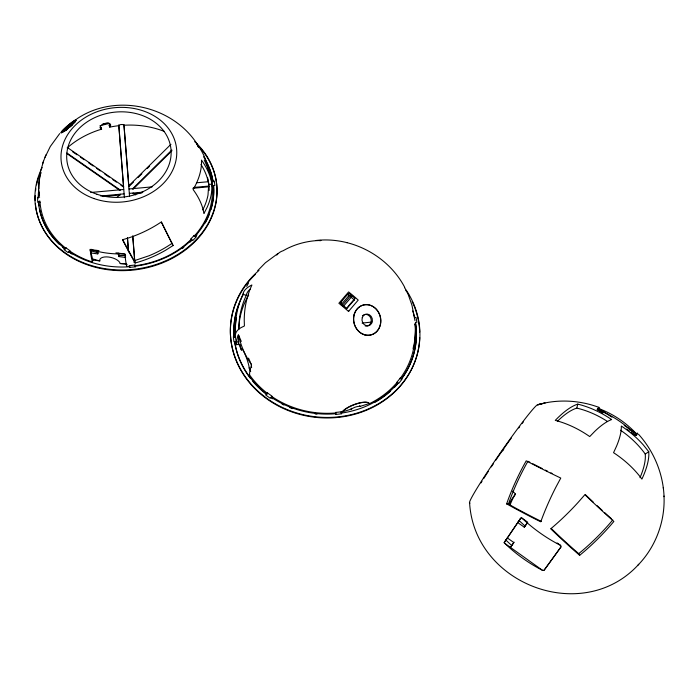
<?xml version="1.0" encoding="UTF-8"?>
<svg xmlns="http://www.w3.org/2000/svg" width="699" height="699" viewBox="0 0 699 699"><rect width="100%" height="100%" fill="white"/><g stroke="black" fill="none" stroke-linecap="round" stroke-linejoin="round"><path stroke-width="1.05" d="M252.793 381.339A91.324 81.634 5.6 0 0 266.66 394.524L267.551 392.917L268.285 393.476A90.022 80.455 5.6 0 0 271.273 395.634L272.033 396.656A89.935 80.394 5.6 0 0 335.537 412.969L335.738 414.289L335.817 413.738A91.42 81.704 5.6 0 1 271.151 397.198L271.151 397.757A91.324 81.634 5.6 0 0 272.732 398.806M663.998 496.019C665.247 521.297 655.714 546.933 638.038 565.08C582.188 625.168 474.376 584.25 469.606 502.965M413.327 346.87L413.266 349.028A14.329 1.739 -84.9 0 0 415.092 335.38A14.329 1.739 -84.9 0 0 414.9 324.362M272.042 396.193L270.242 398.264L265.751 395.022L267.551 392.917M631.118 432.043C632.114 434.595 639.209 437.172 635.767 433.1L624.251 425.42M335.607 412.445L336.56 412.323A90.022 80.455 5.6 0 0 340.334 411.894L341.269 411.763L341.593 413.791L335.922 414.437L335.607 412.41L335.546 412.934M341.269 411.798L341.199 412.288L342.23 412.165A14.801 4.561 -20.9 0 1 356.7 403.873A14.801 4.561 -20.9 0 1 369.308 403.76A89.935 80.394 5.6 0 0 396.787 382.764L397.478 381.514A90.022 80.455 5.6 0 0 399.653 378.814L400.169 378.124L401.934 379.347L398.683 383.41L396.918 382.178M400.16 378.168L400.055 378.64A89.935 80.394 5.6 0 0 413.493 349.037A14.329 1.748 -84.9 0 0 415.398 334.096A14.329 1.748 -84.9 0 0 414.857 323.777M67.62 128.223C66.248 129.586 68.205 127.987 67.602 128.948M69.944 250.661L68.048 252.531L64.002 249.622L65.898 247.752L66.554 248.25A86.58 71.822 -7 0 0 69.253 250.198L70.118 251.273A86.51 71.779 -7 0 0 92.408 261.994A84.413 17.947 -83.9 0 1 90.18 249.927L90.11 249.342L91.045 249.639A85.418 70.52 -6.9 0 0 123.889 253.868L124.903 253.833L125.619 257.468L118.83 256.585L118.804 253.274M557.505 421.209A88.397 29.341 -63.6 0 1 576.815 408.102L577.758 404.118A93.998 71.639 47.9 0 1 593.416 409.439L597.173 411.169A93.998 71.639 47.9 0 1 611.625 419.575A94.461 28.834 -63.7 0 0 594.674 431.466L589.72 436.569A96.593 72.128 48.8 0 0 555.268 420.379L557.75 417.871A92.88 30.835 -63.6 0 1 575.268 405.062L577.758 404.118M91.246 249.272L91.001 253.003L97.79 253.877L98 252.575M92.408 261.994L92.888 260.011L90.18 249.927M394.28 387.552A91.324 81.634 5.6 0 0 397.932 383.559L398.072 382.982A91.42 81.704 5.6 0 1 341.479 413.092L341.4 413.642L341.191 412.323M414.446 318.141L414.603 317.521A91.42 81.704 5.6 0 0 412.777 310.95M415.547 322.379L415.398 322.999A91.324 81.634 5.6 0 1 401.182 379.505L401.322 378.928A91.42 81.704 5.6 0 0 415.547 322.379L416.936 322.23L415.992 317.372L414.603 317.521M40.795 170.504L43.513 161.233M71.569 124.23L74.382 121.67L73.814 122.631L75.02 121.897L72.504 124.256L71.875 124.605L73.779 122.675L71.621 124.273M506.626 503.839L508.601 498.422A92.88 30.835 -63.6 0 1 523.901 465.018L526.216 460.833A95.614 6.99 24.9 0 0 560.773 478.064L556.054 486.862A94.461 28.834 -63.7 0 0 540.764 521.804A95.431 10.424 25.4 0 1 525.071 513.835L521.271 511.834A95.431 10.424 25.4 0 1 506.626 503.839L508.435 504.075A90.73 9.908 25.4 0 0 541.314 521.41M45.024 157.301L50.302 146.484L59.703 133.588M42.525 163.819L45.959 154.837M242.876 294.384L239.783 302.047A86.964 80.315 53.7 0 0 235.493 334.314A88.057 24.037 9.2 0 1 240.998 327.656L244.414 325.97L244.239 320.544A89.42 82.176 53.7 0 1 250.268 288.783L251.911 284.991A87.148 26.693 9.2 0 0 242.876 294.384L246.354 295.258A83.583 25.592 9.2 0 1 250.548 288.836M246.703 286.363L248.486 283.086M602.791 413.1L597.252 409.343A92.46 1.232 -55.2 0 1 598.554 408.303L611.861 417.137M64.448 130.8L67.585 128.162M352.986 296.455L353.021 296.402A89.638 34.697 40.6 0 0 350.33 294.157L350.741 295.371L352.899 296.594A89.673 34.688 40.6 0 1 355.031 298.569A74.601 37.021 -64.3 0 0 346.652 308.381A90.066 33.971 40.5 0 0 344.45 306.485L342.248 305.472L350.636 295.686L352.873 296.629M527.273 522.939L524.311 527.221L517.767 522.59L521.262 517.443L521.961 518.116A97.248 55.885 34.8 0 0 560.694 545.465L560.991 546.854A93.264 2.35 -55.2 0 1 544.067 570.253L542.634 570.41L504.818 543.368L504.145 542.704L504.529 542.127A92.46 1.232 -55.2 0 1 520.685 518.282L504.529 542.127M504.145 542.704L507.509 537.863M64.771 131.089L66.947 129.009L64.535 130.844M507.36 537.95L513.809 542.546L510.471 547.413L514.097 542.162M524.311 527.221L527.745 522.205L521.961 518.116M597.313 409.946L598.327 408.487L604.775 412.401M69.585 127.297L69.061 127.533L71.892 124.474L68.773 127.209L72.233 124.833L71.726 125.497M544.067 570.253L561 546.898M64.902 129.341L69.35 125.296A6.239 0.664 -40.5 0 1 73.098 122.622M343.323 306.424L351.195 297.302L350.636 295.686M71.814 124.772L71.857 124.71A6.239 0.664 -40.5 0 0 73.421 122.989L73.447 122.963M512.708 491.126A93.587 35.964 34.6 0 0 515.469 494.062L513.748 496.36A66.798 58.524 -0.2 0 0 508.924 504.477M346.494 308.993L354.244 299.915M271.151 397.757L272.033 396.726M341.383 305.105A1.494 1.118 -19.4 0 1 341.645 304.109L348.714 295.878A1.485 1.11 -18.9 0 1 350.741 295.371M638.038 565.08L638.737 564.285M190.731 238.979L192.845 240.447L196.288 236.839L194.182 235.38L193.632 235.991A86.58 71.822 -7 0 1 191.325 238.394L190.818 239.678L191.858 240.395A87.838 72.888 -7 0 1 189.979 242.177M257.73 270.618L265.437 262.737L277.879 253.562M67.497 129.062L66.894 129.647M171.928 150.757L132.862 189.368L132.723 188.643L171.832 150.005M170.949 144.317L128.738 185.882L128.878 186.616L133.483 182.081M138.079 177.546L141.914 173.771M147.279 168.485L149.577 166.222M117.161 197.275L120.272 194.217L120.42 194.942L103.059 196.541M71.604 125.61L70.145 126.886M66.755 129.769L66.125 130.302M579.654 555.338L584.137 551.572A93.605 32.337 -46.8 0 0 610.681 525.185L613.862 521.48A95.763 6.824 44.2 0 1 584.888 494.709L578.256 502.258A93.876 29.498 -46.8 0 1 550.725 528.82A95.274 10.214 44.7 0 0 573.154 549.632L579.654 555.338L578.72 553.634A90.582 9.707 44.7 0 1 551.135 528.392M597.252 409.343L598.554 408.303M173.055 245.55L165.803 250.12A83.399 54.094 -25.6 0 1 135.152 262.981A84.797 4.561 64.2 0 1 130.171 254.13L128.773 251.561A84.797 4.561 64.2 0 1 122.491 239.757L127.629 238.237A85.261 54.059 -25.4 0 0 157.721 224.3L161.303 221.976A84.588 1.721 64.6 0 0 173.055 245.55L172.059 243.331A81.128 1.651 64.6 0 1 161.434 222.037M76.707 118.996C115.003 92.827 171.963 105.331 197.066 143.907M639.996 477.688A89.088 30.765 -46.8 0 0 645.238 454.035L648.768 451.711L643.386 445.01A93.78 71.228 20 0 0 621.315 426.049A93.876 29.498 -46.8 0 1 616.535 446.198L613.556 452.681A96.707 72.111 20.6 0 1 641.918 479.095L643.386 475.809A93.605 32.337 -46.8 0 0 648.855 454.429L648.768 451.711M319.95 240.788L320.972 240.447L315.913 240.674A89.42 82.176 53.7 0 0 286.485 248.905L282.981 250.81A88.188 31.411 73 0 0 276.769 255.074M251.623 367.622L251.124 364.074A88.852 79.101 5.6 0 1 238.717 335.494L238.324 334.961L238.796 344.013L236.577 344.808A89.935 80.394 5.6 0 1 236.105 342.099L236.087 341.531L233.938 341.715L233.352 336.735L235.493 336.507L235.563 337.346A90.022 80.455 5.6 0 0 235.956 340.658L236.087 341.488M351.422 409.09L342.152 411.964A14.801 4.561 -20.9 0 1 356.621 403.664A14.801 4.561 -20.9 0 1 369.229 403.559L360.02 406.416A5.688 1.756 -20.9 0 0 351.422 409.09L351.047 408.207M122.806 239.836A81.32 4.377 64.2 0 0 134.234 260.718L149.053 255.755A80.053 51.918 -25.6 0 0 172.059 243.331M100.053 127.803L101.137 127.533L101.608 129.175A83.172 69.018 -7 0 0 67.139 147.961M128.878 186.616L124.02 125.243C123.644 123.985 118.778 124.413 118.874 125.68A83.172 69.018 -7 0 0 109.76 127.131L109.175 125.523L110.791 125.112M537.4 404.747L545.063 403.017L537.907 404.686C557.863 398.954 579.585 400.143 598.991 407.403M134.855 262.483L133.832 262.204M135.012 265.07L134.094 265.131A86.58 71.822 -7 0 1 130.442 265.498L129.533 265.568L129.673 267.376L135.152 266.835L135.003 265.026L135.239 266.878L135.099 266.205A87.925 72.941 -7 0 0 191.779 239.705L191.858 240.395M266.66 394.524L266.66 393.956A91.42 81.704 5.6 0 1 234.681 341.636L234.715 342.248L238.717 341.82M362.099 323.087L371.877 322.047M243.619 293.868A91.42 81.704 5.6 0 0 234.086 336.656L234.13 337.276L235.519 337.128A89.935 80.394 5.6 0 1 236.507 317.748M39.633 197.17L37.563 197.363L37.729 201.819L39.808 201.627L40.026 202.352A86.51 71.779 -7 0 0 66.099 248.451L65.898 247.752M90.678 192.496L123.688 189.473M128.983 188.983L152.199 186.86M196.541 182.788L208.433 181.705L208.652 183.26M211.701 181.452L214.357 181.163L214.873 185.515L212.208 185.759L212.147 185.025A86.58 71.822 -7 0 0 211.806 182.124L211.701 181.399L211.762 182.09M100.726 196.017L124.029 193.876M129.332 193.387L142.832 192.146M193.763 187.454L208.94 186.056L209.01 186.782A83.172 69.018 -7 0 1 209.167 190.451M37.964 202.544L40.026 202.352M141.88 192.968L133.221 193.763L133.081 193.038L135.746 194.881M192.767 188.284L209.01 186.782M194.27 236.087A86.51 71.779 -7 0 0 212.269 186.484L213.579 186.362L213.527 185.637A87.925 72.941 -7 0 1 195.231 236.105L195.301 236.795A87.838 72.888 -7 0 0 196.969 234.89M200.954 164.414A80.656 52.355 19.8 0 1 208.721 184.431L211.954 184.204A84.098 54.592 19.8 0 0 209.053 173.754L207.909 171.08A84.098 54.592 19.8 0 0 201.504 160.115L201.495 163.645A85.261 54.059 -25.4 0 1 194.811 186.537L193.116 189.569A85.828 54.015 19.3 0 1 203.977 213.501L207.131 207.332A83.399 54.094 -25.6 0 0 211.954 184.204M316.219 240.456C351.702 236.507 388.216 255.773 404.773 287.446M125.645 255.476L119.075 255.572M91.045 249.639L99.005 250.661M115.929 252.846L123.889 253.868M92.888 260.011L99.826 260.91A10.494 4.832 13.6 0 1 108.756 257.049A10.494 4.832 13.6 0 1 120.202 263.54L127.139 264.432M346.503 242.536L347.15 242.675M98.035 252.855L91.499 250.993M364.546 334.751L363.436 334.367M342.667 306.022L344.205 306.712A90.049 33.936 40.5 0 0 341.479 304.458M635.566 435.014L635.583 435.023A97.668 94.173 34.4 0 0 597.977 409.885M597.496 409.151L602.022 412.183M626.68 429.072L629.345 430.855M67.838 147.83L123.443 186.362L123.592 187.096L120.91 185.235M72.513 151.692L76.995 154.794M80.577 157.275L84.16 159.765M88.642 162.867L93.124 165.978M96.707 168.459L100.298 170.94M104.771 174.051L109.254 177.153M112.836 179.643L116.427 182.124M66.921 152.994L119.94 189.813L120.088 190.539L67.174 153.78M396.787 382.764L397.932 383.559M557.129 542.948L560.694 545.465M525.098 526.111L519.174 520.65M511.755 545.596L505.98 540.161M638.432 434.149C653.88 451.204 663.194 473.651 664.05 496.666M211.762 182.133A86.51 71.779 -7 0 0 211.351 179.783A85.033 46.283 -20.8 0 0 208.398 169.595L208.031 168.415A85.418 70.52 -6.9 0 0 196.978 143.968L196.664 143.653M196.978 143.968L198.533 147.419M204.265 160.088L208.031 168.415M238.717 335.494L241.286 341.409M248.556 358.159L251.124 364.074M238.796 344.013L241.408 350.05A10.66 1.485 70.1 0 1 245.096 354.445A10.66 1.485 70.1 0 1 249.159 367.971L250.688 371.492M134.234 260.718L135.152 262.981M408.19 294.428L411.973 305.288L414.961 320.614M359.697 405.516L360.02 406.416M341.645 304.109L340.99 302.239A78.707 39.397 -64.3 0 1 348.067 293.999L348.714 295.878M38.506 198.027L38.27 197.293A87.925 72.941 -7 0 1 38.663 190.294M65.173 249.36L64.963 248.678A87.925 72.941 -7 0 1 38.445 201.749L38.681 202.474A87.838 72.888 -7 0 0 39.048 205.96M96.89 250.391L97.79 253.877M118.044 253.117L118.83 256.585M129.656 266.162L129.533 265.568M129.769 267.42L129.621 266.747A87.925 72.941 -7 0 1 69.009 251.588L69.218 252.278A87.838 72.888 -7 0 0 72.119 254.139M124.413 197.721L118.725 124.92M194.182 235.38L194.252 235.956M208.678 183.461L208.94 186.056M208.433 181.705L208.494 182.299M212.208 185.759L212.269 186.484M208.398 169.595L208.599 172.076M132.784 235.912L134.916 262.78M123.872 124.474L129.577 196.506M132.731 236.288L134.776 262.09M213.073 182.011L213.012 181.286A87.925 72.941 -7 0 0 203.575 156.759M118.874 125.68L123.592 187.096M127.471 237.511L128.459 250.408M127.401 237.887L128.476 251.867M663.281 487.57L663.334 488.243M39.808 201.627L39.756 200.884M208.721 184.431L207.996 195.082A80.053 51.918 -25.6 0 1 202.771 209.91M235.519 337.128L235.493 336.551M238.805 329.587L239.364 319.548A83.478 77.1 53.7 0 1 246.354 295.258M470.043 502.992A59.852 3.381 -55.2 0 1 501.078 451.807A59.852 3.381 -55.2 0 1 538.012 405.079M480.982 482.913A53.482 3.023 -55.2 0 1 482.013 481.253M483.664 478.632A53.482 3.023 -55.2 0 1 488.251 471.502M491.283 466.906A53.482 3.023 -55.2 0 1 493.398 463.743M495.574 460.527A53.482 3.023 -55.2 0 1 511.371 437.95M518.737 427.945A53.482 3.023 -55.2 0 1 519.715 426.643M522.214 423.376A53.482 3.023 -55.2 0 1 523.394 421.855M502.598 450.907A53.185 2.988 -55.2 0 1 503.726 449.282M508.435 504.075A88.397 29.341 -63.6 0 1 527.946 461.235M552.061 473.415A90.914 6.641 24.9 0 1 550.934 472.856M547.588 471.213A90.914 6.641 24.9 0 1 545.386 470.121M542.136 468.505A90.914 6.641 24.9 0 1 532.813 463.769M529.868 462.24A90.914 6.641 24.9 0 1 528.907 461.733M576.815 408.102A89.385 68.109 48 0 1 607.571 421.541M620.502 430.2A89.184 67.724 20 0 1 645.238 454.035M612.787 519.916A89.088 30.765 -46.8 0 1 578.72 553.634M611.293 518.588A91.053 6.492 44.2 0 1 604.635 512.594M602.136 510.305A91.053 6.492 44.2 0 1 597.042 505.604M593.154 501.978A91.053 6.492 44.2 0 1 585.255 494.516M542.634 570.41A95.44 56.689 35.3 0 1 504.818 543.368M636.597 433.721A93.264 2.35 -55.2 0 1 636.431 435.521M599.323 408.766A94.68 91.333 33.7 0 1 635.767 433.1M509.877 505.543A66.702 58.235 -0.1 0 1 515.469 494.062M390.252 391.396A91.324 81.634 5.6 0 1 375.014 402.301M316.962 414.149A91.324 81.634 5.6 0 1 315.197 413.957M292.462 408.592A91.324 81.634 5.6 0 1 289.543 407.473M283.899 405.018A91.324 81.634 5.6 0 1 282.081 404.144M250.329 378.281A91.324 81.634 5.6 0 1 234.715 342.248M234.13 337.276A91.324 81.634 5.6 0 1 238.927 304.406M267.542 393.493A89.935 80.394 5.6 0 1 249.587 374.944M249.578 374.813A88.878 34.181 -25.2 0 1 251.561 365.455M236.568 344.668A87.829 36.025 -25.2 0 1 238.324 334.961M348.015 293.938A1.739 1.538 34.5 0 1 350.278 294.2M341.531 304.397A1.748 1.634 32.6 0 1 340.911 302.204M362.414 315.782A5.924 5.181 76.4 0 1 371.047 318.814A5.924 5.181 76.4 0 1 365.201 325.961M250.294 369.815A86.475 77.301 5.6 0 1 249.159 367.971M241.408 350.05A86.475 77.301 5.6 0 1 240.08 344.52M238.787 328.451A86.475 77.301 5.6 0 1 248.678 295.109M351.195 297.302A86.187 33.334 40.6 0 1 354.428 300.081M404.59 287.787A94.881 84.806 5.6 0 1 381.899 401.628A94.881 84.806 5.6 0 1 253.064 386.259A94.881 84.806 5.6 0 1 258.997 270.417M419.723 337.565A94.784 84.736 5.6 0 1 289.386 411.003A94.784 84.736 5.6 0 1 255.31 274.427M405.691 290.216A94.784 84.736 5.6 0 1 409.125 295.721M412.157 301.531A94.784 84.736 5.6 0 1 419.715 332.121M102.587 124.273A87.925 72.941 -7 0 1 108.45 122.875M213.579 186.362A87.838 72.888 -7 0 1 211.028 209.464M209.324 214.375A87.838 72.888 -7 0 1 205.253 222.972M183.846 247.35A87.838 72.888 -7 0 1 182.369 248.46M63.845 248.32A87.838 72.888 -7 0 1 62.543 247.245M59.363 244.414A87.838 72.888 -7 0 1 39.607 209.42M38.515 197.144A87.838 72.888 -7 0 1 38.803 191.902M99.87 125.864A87.838 72.888 -7 0 1 109.594 123.443M206.633 162.614A87.838 72.888 -7 0 1 212.933 181.163M194.672 141.626A91.263 75.71 -7 0 1 195.344 240.517A91.263 75.71 -7 0 1 78.122 260.412A91.263 75.71 -7 0 1 42.167 167.507M199.966 147.69A91.167 75.658 -7 0 1 156.995 264.895A91.167 75.658 -7 0 1 35.369 203.514M35.186 200.561A91.167 75.658 -7 0 1 35.195 195.624M35.588 190.705A91.167 75.658 -7 0 1 35.85 188.747M36.549 184.859A91.167 75.658 -7 0 1 38.637 177.275M39.633 174.514A91.167 75.658 -7 0 1 40.743 171.797M124.955 254.41A84.43 15.544 -83.7 0 0 126.685 266.415A86.51 71.779 -7 0 0 129.673 266.249M190.818 239.678A86.51 71.779 -7 0 1 135.143 265.707M196.69 143.706A84.09 47.628 -20.5 0 1 197.861 146.196M70.022 126.432A6.239 0.664 -40.5 0 1 67.13 128.826M64.57 130.547A6.239 0.664 -40.5 0 1 64.78 129.533A4.15 0.437 -40.5 0 0 67.025 128.301A4.15 0.437 -40.5 0 0 70.844 124.763A4.15 0.437 -40.5 0 0 69.35 125.296M101.608 129.175A5.173 2.997 -15.4 0 1 101.556 125.086A5.173 2.997 -15.4 0 1 108.24 123.408A5.173 2.997 -15.4 0 1 109.76 127.131M126.37 263.488A83.172 69.018 -7 0 1 120.202 263.54M99.826 260.91A83.172 69.018 -7 0 1 93.36 259.093M124.02 125.243A83.172 69.018 -7 0 1 164.422 131.464M207.551 177.598A83.172 69.018 -7 0 1 208.503 182.43M109.743 123.277A5.164 2.997 -15.4 0 1 109.175 125.523M101.137 127.533A5.164 2.997 -15.4 0 1 100.368 127.026M39.528 195.493A13.805 2.822 -86.2 0 1 39.03 192.05M38.891 188.765A13.805 2.822 -86.2 0 1 40.918 172.898M39.459 196.043A13.805 2.831 -86.2 0 1 40.848 172.478M348.827 311.064L348.53 311.457A90.014 33.875 40.5 0 0 338.884 303.261L348.626 291.937A89.559 34.714 40.6 0 1 358.22 300.081L348.827 311.064M362.248 317.713A5.933 5.19 76.4 0 0 368.216 325.795A5.933 5.19 76.4 0 0 371.143 316.35A5.933 5.19 76.4 0 0 362.248 317.713M354.332 313.903A15.422 13.491 76.4 0 0 369.535 335.188A15.422 13.491 76.4 0 0 377.521 310.819A15.422 13.491 76.4 0 0 354.332 313.903M354.236 314.585A15.422 13.491 76.4 0 0 370.321 335.057A15.422 13.491 76.4 0 0 377.189 310.19A15.422 13.491 76.4 0 0 354.236 314.585M94.016 198.56A58.026 47.296 -6.5 0 0 176.585 148.861A58.026 47.296 -6.5 0 0 86.012 117.03A58.026 47.296 -6.5 0 0 94.016 198.56M65.243 130.433A9.996 1.066 -40.6 0 0 76.147 119.896A9.996 1.066 -40.6 0 0 64.264 128.843A9.996 1.066 -40.6 0 0 65.243 130.433M66.833 128.992A4.15 0.437 -40.5 0 0 71.333 124.649A4.15 0.437 -40.5 0 0 66.37 128.389A4.15 0.437 -40.5 0 0 66.833 128.992M65.391 130.18A9.751 1.022 -40.5 0 0 76.025 119.948A9.751 1.022 -40.5 0 0 64.395 128.712A9.751 1.022 -40.5 0 0 65.391 130.18M96.943 194.243A52.346 42.665 -6.5 0 0 170.94 148.843A52.346 42.665 -6.5 0 0 88.86 120.787A52.346 42.665 -6.5 0 0 96.943 194.243"/></g></svg>
